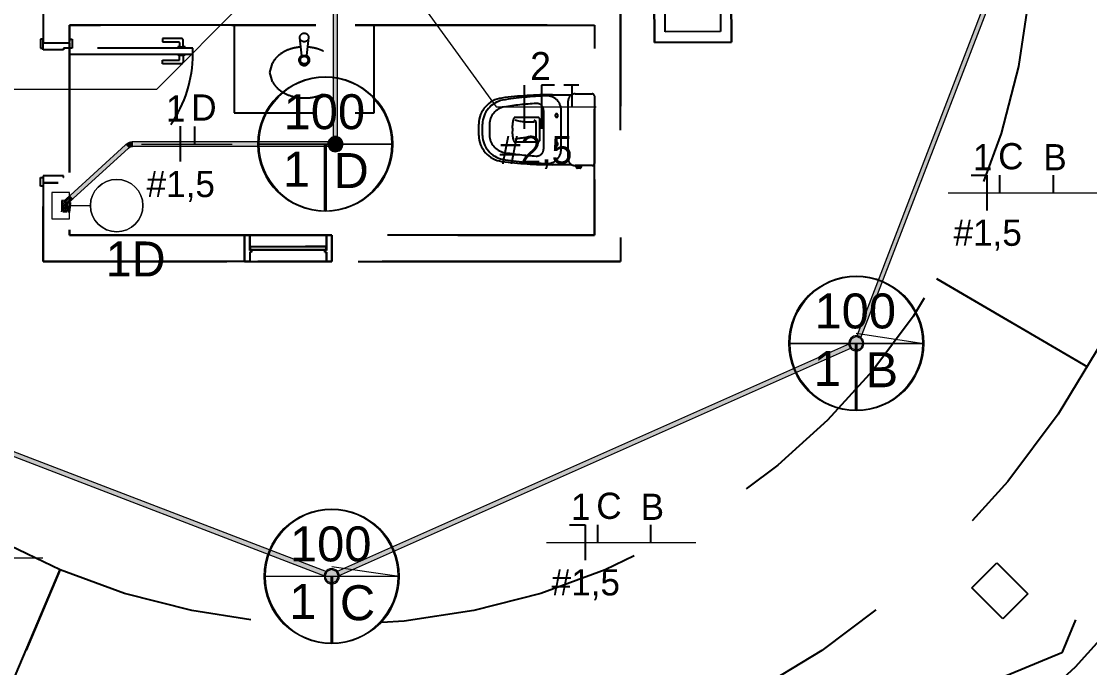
# Model space of a CAD drawing. Header units: metres. Extents: x 4 to 151, y -16 to 34.
# Drawn here: x 36.84 to 42.95, y 4.9 to 8.6 of the extents above; entities that cross this region are included whole.
import ezdxf

# ---------------------------------------------------------------- set-up
doc = ezdxf.new("R2010")
doc.units = ezdxf.units.M
for name, pattern in [('Hidden 1_5', [0.0022, 0.0015, -0.0007]), ('IMPORT-_Tracejado pequeno', [2.25, 1.5, -0.75]), ('IMPORT-DASHED2 _4_', [0.375, 0.25, -0.125])]:
    doc.linetypes.add(name, pattern=pattern)
for name, color, linetype, lineweight in [('001_Dark_1 10', 7, 'Continuous', 9), ('A-ANNO-NOTE', 7, 'Continuous', 9), ('A-DETL', 7, 'Continuous', 9), ('Dispositivos elétricos', 7, 'Continuous', 50), ('E-LITE', 7, 'Continuous', 35), ('E-LITE-EQPM-IDEN', 7, 'Continuous', 9), ('E-LITE-IDEN', 7, 'Continuous', 9), ('E-POWR-CNDT', 7, 'Continuous', 25), ('Identificadores de dispositivos elétricos', 7, 'Continuous', 9), ('KIRYA - PAREDE', 7, 'Continuous', 35), ('KIRYA - PAREDE VISTA', 7, 'Continuous', 18), ('KIRYA - PISO', 7, 'Continuous', 9), ('KIRYA - PROJEÇÃO', 7, 'IMPORT-DASHED2 _4_', 9), ('KIRYA - SQUADRIA', 7, 'Continuous', 9), ('LAYOUT-WC_COZINHA', 7, 'Continuous', 9)]:
    doc.layers.add(name, color=color, linetype=linetype, lineweight=lineweight)
for name, color, linetype, lineweight, true_color in [('Base Revit Coremas_dwg', 7, 'Continuous', 9, 0x767676), ('Fase', 1, 'Continuous', 25, 0xff0000), ('Neutro', 5, 'Continuous', 25, 0x0000ff), ('Terra', 3, 'Continuous', 25, 0x00ff00)]:
    doc.layers.add(name, color=color, linetype=linetype, lineweight=lineweight, true_color=true_color)
doc.styles.add('Arial_1', font='arial.ttf', dxfattribs={"height": 0.2})
doc.styles.add('Century Gothic_3', font='GOTHIC.TTF', dxfattribs={"height": 0.2})
doc.styles.add('Century Gothic_4', font='GOTHIC.TTF', dxfattribs={"height": 0.16})
doc.styles.add('Century Gothic_5', font='GOTHIC.TTF', dxfattribs={"height": 0.15})

# ---------------------------------------------------------------- blocks, each defined once
blk = doc.blocks.new('Base Revit Coremas_dwg__U14-8225584-PLANTA BAIXA - TÉRREO')
at = {"layer": 'KIRYA - SQUADRIA', "color": 254, "linetype": 'IMPORT-_Tracejado pequeno', "lineweight": 25, "true_color": 0xe3e3e3}
for p, q in [((0.0237, 0.6295), (0.0237, 0.6495)), ((0.0713, 0.6295), (0.0713, 0.6495)), ((0.8, -0.15), (0.8, -0.0641))]:
    blk.add_line(p, q, dxfattribs=at)
at = {"layer": 'KIRYA - SQUADRIA', "color": 254, "linetype": 'IMPORT-_Tracejado pequeno', "lineweight": 25, "true_color": 0xe3e3e3, "flags": 128}
for points in [[(0, -0.15), (0, 0), (0.065, 0), (0.065, 0.705), (0.03, 0.705), (0.03, 0.015)], [(-0.025, 0.6395), (-0.025, 0.5325), (-0.005, 0.5325), (-0.005, 0.6245)], [(0.03, 0.6621), (0.0237, 0.6621), (0.0237, 0.6495), (-0.015, 0.6495)], [(0, 0.6295), (0.0237, 0.6295), (0.0237, 0.6195), (0.03, 0.6195)], [(0.065, 0.6621), (0.0713, 0.6621), (0.0713, 0.6495), (0.11, 0.6495)], [(0.095, 0.6295), (0.0713, 0.6295), (0.0713, 0.6195), (0.065, 0.6195)], [(0.12, 0.6395), (0.12, 0.5325), (0.1, 0.5325), (0.1, 0.6245)], [(0.03, 0), (-0.02, 0), (-0.02, 0.015), (0.03, 0.015), (0.03, -0.035), (0.04, -0.035), (0.04, -0.15), (-0.02, -0.15), (-0.02, -0.165), (0.03, -0.165), (0.03, -0.15)], [(0.77, -0.0317), (0.77, -0.035), (0.76, -0.035), (0.76, -0.15), (0.82, -0.15), (0.82, -0.165), (0.77, -0.165), (0.77, -0.15)]]:
    blk.add_lwpolyline(points, dxfattribs=at)
at = {"layer": 'KIRYA - SQUADRIA', "color": 254, "linetype": 'IMPORT-_Tracejado pequeno', "lineweight": 25, "true_color": 0xe3e3e3}
for centre, radius, start, end in [((0.065, 0), 0.705, 55.18107, 90), ((-0.015, 0.6395), 0.01, 90, 180), ((0, 0.6245), 0.005, 90, 180), ((0.095, 0.6245), 0.005, 0, 90), ((0.11, 0.6395), 0.01, 0, 90)]:
    blk.add_arc(centre, radius, start, end, dxfattribs=at)
blk = doc.blocks.new('Base Revit Coremas_dwg_A$C0A671FCF-8225575-PLANTA BAIXA - TÉRREO')
at = {"layer": 'LAYOUT-WC_COZINHA', "color": 254, "linetype": 'IMPORT-_Tracejado pequeno', "lineweight": 25, "true_color": 0xe3e3e3}
for p, q in [((0, 0.012), (0, 0.398)), ((0.0754, 0.41), (0.1037, 0.41)), ((0.0804, 0.4244), (0.0987, 0.4244)), ((0.1294, 0.405), (0.2392, 0.405)), ((0.15, 0.37), (0.15, 0.04)), ((0.3132, 0.1415), (0.3132, 0.2685)), ((0.3228, 0.2758), (0.4517, 0.2758)), ((0.4687, 0.1975), (0.4687, 0.2125)), ((0.3228, 0.1342), (0.4517, 0.1342)), ((0.11, 0), (0.012, 0)), ((0.2392, 0.005), (0.1294, 0.005))]:
    blk.add_line(p, q, dxfattribs=at)
at = {"layer": 'LAYOUT-WC_COZINHA', "color": 254, "linetype": 'IMPORT-_Tracejado pequeno', "lineweight": 25, "true_color": 0xe3e3e3, "flags": 128}
for points in [[(0.012, 0.41), (0.0754, 0.41), (0.0754, 0.4194), (0.1037, 0.4194), (0.1037, 0.41), (0.11, 0.41)], [(0.19, 0.3185), (0.19, 0.2125), (0.19, 0.1975), (0.19, 0.0915)], [(0.29, 0.0943), (0.29, 0.1975), (0.29, 0.2125), (0.29, 0.3157)], [(0.3451, 0.1489), (0.3348, 0.1577), (0.3348, 0.1975), (0.3348, 0.2125), (0.3348, 0.2523), (0.3451, 0.2611)], [(0.6, 0.1724), (0.6, 0.1975), (0.6, 0.2125), (0.6, 0.2376)], [(0.64, 0.2376), (0.64, 0.2125), (0.64, 0.1975), (0.64, 0.1724)], [(0.66, 0.2376), (0.66, 0.2125), (0.66, 0.1975), (0.66, 0.1724)]]:
    blk.add_lwpolyline(points, dxfattribs=at)
at = {"layer": 'LAYOUT-WC_COZINHA', "color": 254, "linetype": 'IMPORT-_Tracejado pequeno', "lineweight": 25, "true_color": 0xe3e3e3}
for centre, radius, start, end in [((0.012, 0.398), 0.012, 90, 180), ((0.0804, 0.4194), 0.005, 90, 180), ((0.0987, 0.4194), 0.005, 360, 90), ((0.11, 0.37), 0.04, 61.04498, 90), ((0.11, 0.37), 0.04, 360, 61.04498), ((0.27, 0.3185), 0.08, 88.14425, 180), ((0.2392, -1.8637), 2.2687, 82.65629, 90), ((0.2073, -1.6167), 2.0162, 80.95019, 88.14425), ((0.4941, 0.2316), 0.146, 2.34978, 78.01274), ((0.51, 0.2376), 0.15, 0, 82.65629), ((0.33, 0.3157), 0.04, 86.36665, 180), ((0.2073, -1.6167), 1.9762, 80.95019, 86.36665), ((0.4941, 0.2316), 0.106, 2.34978, 78.01274), ((0.2212, 0.2861), 0.0134, 162.44815, 180), ((0.2212, 0.2861), 0.0134, 180, 197.55185), ((0.2185, 0.287), 0.0106, 142.63461, 162.44815), ((0.2185, 0.2852), 0.0106, 197.55185, 217.36539), ((0.2168, 0.2883), 0.00838, 118.47751, 142.63461), ((0.2168, 0.2839), 0.00838, 217.36539, 241.52249), ((0.2156, 0.2903), 0.00607, 90, 118.47751), ((0.2156, 0.2819), 0.00607, 241.52249, 270), ((0.2156, 0.2903), 0.00607, 61.52249, 90), ((0.2156, 0.2819), 0.00607, 270, 298.47751), ((0.2145, 0.2883), 0.00838, 37.36539, 61.52249), ((0.2145, 0.2839), 0.00838, 298.47751, 322.63461), ((0.2128, 0.287), 0.0106, 17.55185, 37.36539), ((0.2128, 0.2852), 0.0106, 322.63461, 342.44815), ((0.2101, 0.2861), 0.0134, 0, 17.55185), ((0.2101, 0.2861), 0.0134, 342.44815, 0), ((0.3228, 0.2658), 0.01, 90, 164.16879), ((0.3699, 0.5616), 0.3121, 264.89478, 285.62296), ((0.4517, 0.2658), 0.01, 18.52205, 90), ((0.3187, 0.2213), 0.1503, 356.66193, 18.52205), ((0.3187, 0.1887), 0.1503, 341.47795, 3.33807), ((0.2212, 0.1239), 0.0134, 162.44815, 180), ((0.2212, 0.1239), 0.0134, 180, 197.55185), ((0.2185, 0.1248), 0.0106, 142.63461, 162.44815), ((0.2168, 0.1261), 0.00838, 118.47751, 142.63461), ((0.2156, 0.1281), 0.00607, 90, 118.47751), ((0.2156, 0.1281), 0.00607, 61.52249, 90), ((0.2145, 0.1261), 0.00838, 37.36539, 61.52249), ((0.2128, 0.1248), 0.0106, 17.55185, 37.36539), ((0.2101, 0.1239), 0.0134, 360, 17.55185), ((0.2101, 0.1239), 0.0134, 342.44815, 360), ((0.3228, 0.1442), 0.01, 195.83121, 270), ((0.3699, -0.1516), 0.3121, 74.37704, 95.10522), ((0.4517, 0.1442), 0.01, 270, 341.47795), ((0.4941, 0.1784), 0.106, 281.98726, 357.65022), ((0.4941, 0.1784), 0.146, 281.98726, 357.65022), ((0.51, 0.1724), 0.15, 277.34371, 360), ((0.27, 0.0915), 0.08, 180, 271.85575), ((0.2185, 0.123), 0.0106, 197.55185, 217.36539), ((0.2168, 0.1217), 0.00838, 217.36539, 241.52249), ((0.2156, 0.1197), 0.00607, 241.52249, 270), ((0.2156, 0.1197), 0.00607, 270, 298.47751), ((0.2145, 0.1217), 0.00838, 298.47751, 322.63461), ((0.2128, 0.123), 0.0106, 322.63461, 342.44815), ((0.33, 0.0943), 0.04, 180, 273.63335), ((0.2073, 2.0267), 1.9762, 273.63335, 279.04981), ((0.012, 0.012), 0.012, 180, 270), ((0.11, 0.04), 0.04, 270, 298.95502), ((0.11, 0.04), 0.04, 298.95502, 0), ((0.2392, 2.2737), 2.2687, 270, 277.34371), ((0.2073, 2.0267), 2.0162, 271.85575, 279.04981)]:
    blk.add_arc(centre, radius, start, end, dxfattribs=at)
blk = doc.blocks.new('Base Revit Coremas_dwg_A$C331B23C5-V19-PLANTA BAIXA - TÉRREO')
at = {"layer": 'LAYOUT-WC_COZINHA', "color": 254, "linetype": 'IMPORT-_Tracejado pequeno', "lineweight": 25, "true_color": 0xe3e3e3}
blk.add_line((0, 0.8), (0, 0.6908), dxfattribs=at)
at = {"layer": 'LAYOUT-WC_COZINHA', "color": 254, "linetype": 'IMPORT-_Tracejado pequeno', "lineweight": 25, "true_color": 0xe3e3e3, "flags": 128}
for points in [[(0.5, 0.6908), (0.5, 0.8), (0, 0.8)], [(0, 0.4658), (0, 0), (0.5, 0), (0.5, 0.4658)], [(0.0687, 0.4236), (0.1726, 0.4126), (0.1737, 0.3868), (0.0723, 0.3752)], [(0.3224, 0.2181), (0.2692, 0.2042), (0.2159, 0.2181)]]:
    blk.add_lwpolyline(points, dxfattribs=at)
at = {"layer": 'LAYOUT-WC_COZINHA', "color": 254, "linetype": 'IMPORT-_Tracejado pequeno', "lineweight": 25, "true_color": 0xe3e3e3}
for centre, radius in [((0.0694, 0.4), 0.025), ((0.1989, 0.4), 0.0217)]:
    blk.add_circle(centre, radius, dxfattribs=at)
for centre, radius, start, end in [((0.3288, 0.4177), 0.2025, 153.14095, 162.8939), ((0.1926, 0.4052), 0.2235, 17.1061, 26.85905), ((0.3863, 0.4), 0.2627, 162.8939, 176.12745), ((0.1989, 0.4), 0.0307, 206.00804, 155.28758), ((0.2162, 0.4124), 0.1988, 356.41257, 17.1061), ((0.3863, 0.4), 0.2627, 184.10958, 197.1061), ((0.152, 0.4), 0.2627, 342.8939, 360), ((0.3288, 0.3823), 0.2025, 197.1061, 216.612), ((0.2095, 0.3823), 0.2025, 323.388, 342.8939), ((0.2923, 0.3552), 0.157, 216.612, 240.86055), ((0.246, 0.3552), 0.157, 299.13945, 323.388)]:
    blk.add_arc(centre, radius, start, end, dxfattribs=at)
blk = doc.blocks.new('Base Revit Coremas_dwg-8208185-PLANTA BAIXA - TÉRREO')
at = {"layer": '001_Dark_1 10', "color": 254, "linetype": 'IMPORT-_Tracejado pequeno', "lineweight": 25, "true_color": 0xe3e3e3, "flags": 128}
for points in [[(17.0263, 8.9186), (17.0278, 8.4787), (17.4677, 8.4802), (17.4662, 8.9201), (17.0263, 8.9186), (17.4662, 8.9201), (17.4677, 8.4802), (17.0278, 8.4787)], [(17.0877, 8.8576), (17.4052, 8.8587), (17.4063, 8.5412), (17.0888, 8.5401), (17.0877, 8.8576), (17.4052, 8.8587), (17.4063, 8.5412), (17.0888, 8.5401)]]:
    blk.add_lwpolyline(points, close=True, dxfattribs=at)
at = {"layer": 'KIRYA - PAREDE', "color": 254, "linetype": 'IMPORT-_Tracejado pequeno', "lineweight": 25, "true_color": 0xe3e3e3}
blk.add_line((13.6203, 7.6764), (13.5344, 7.6764), dxfattribs=at)
at = {"layer": 'KIRYA - PAREDE', "color": 254, "linetype": 'IMPORT-_Tracejado pequeno', "lineweight": 25, "true_color": 0xe3e3e3, "flags": 128}
for points in [[(13.5344, 7.6764), (13.5344, 7.2264), (16.8344, 7.2264), (16.8344, 8.5764), (16.8344, 9.6133), (16.6844, 9.6133), (16.6844, 8.9139)], [(16.8344, 9.6133), (16.8344, 8.5764), (16.8344, 7.2264), (13.5344, 7.2264), (13.5344, 7.6764), (13.6203, 7.6764)], [(15.0921, 8.5764), (13.6844, 8.5764), (13.6844, 8.4764), (13.5344, 8.4764), (13.5344, 8.5764), (13.5344, 9.5486)], [(13.5344, 9.5486), (13.5344, 8.5764), (13.5344, 8.4764), (13.6844, 8.4764), (13.6844, 8.5764), (15.0921, 8.5764)], [(13.6844, 7.4058), (13.6844, 7.3764), (16.6844, 7.3764), (16.6844, 8.5764), (15.3171, 8.5764)], [(15.3171, 8.5764), (16.6844, 8.5764), (16.6844, 7.3764), (13.6844, 7.3764), (13.6844, 7.4058)]]:
    blk.add_lwpolyline(points, dxfattribs=at)
blk.add_lwpolyline([(19.1621, 5.3248), (19.0192, 5.1819), (18.8428, 5.3584), (18.9856, 5.5012), (19.1621, 5.3248), (19.0192, 5.1819), (18.8428, 5.3584), (18.9856, 5.5012)], close=True, dxfattribs=at)
at = {"layer": 'KIRYA - PAREDE VISTA', "color": 254, "linetype": 'IMPORT-_Tracejado pequeno', "lineweight": 25, "true_color": 0xe3e3e3}
for p, q in [((13.6844, 8.4764), (13.6844, 7.7353)), ((13.6844, 7.7353), (13.6844, 8.4764))]:
    blk.add_line(p, q, dxfattribs=at)
at = {"layer": 'KIRYA - PISO', "color": 254, "linetype": 'IMPORT-_Tracejado pequeno', "lineweight": 25, "true_color": 0xe3e3e3, "flags": 128}
for points in [[(19.5045, 6.6218), (18.6414, 7.1268)], [(13.2417, 4.542), (13.6312, 5.463)]]:
    blk.add_lwpolyline(points, close=True, dxfattribs=at)
at = {"layer": 'KIRYA - PISO', "color": 254, "linetype": 'IMPORT-_Tracejado pequeno', "lineweight": 25, "true_color": 0xe3e3e3}
for radius in [6, 6, 5, 5, 4, 4]:
    blk.add_circle((15.1891, 9.1472), radius, dxfattribs=at)
at = {"layer": 'KIRYA - PROJEÇÃO', "color": 254, "linetype": 'IMPORT-_Tracejado pequeno', "lineweight": 25, "true_color": 0xe3e3e3, "flags": 128}
blk.add_lwpolyline([(9.2844, 9.1596), (11.0125, 13.3315), (15.1844, 15.0596), (19.3564, 13.3315), (21.0844, 9.1596), (19.3564, 4.9877), (15.1844, 3.2596), (11.0125, 4.9877), (9.2844, 9.1596), (11.0125, 13.3315), (15.1844, 15.0596), (19.3564, 13.3315), (21.0844, 9.1596), (19.3564, 4.9877), (15.1844, 3.2596), (11.0125, 4.9877)], close=True, dxfattribs=at)
at = {"layer": 'KIRYA - SQUADRIA', "color": 254, "linetype": 'IMPORT-_Tracejado pequeno', "lineweight": 25, "true_color": 0xe3e3e3, "flags": 128}
for points in [[(14.6844, 7.2264), (14.6844, 7.3764), (14.7144, 7.3764), (14.7144, 7.2888), (14.7144, 7.3764), (14.6844, 7.3764)], [(14.7144, 7.2888), (14.7244, 7.2888), (14.7244, 7.2788), (14.7144, 7.2788), (14.7144, 7.2264), (14.6844, 7.2264), (14.7144, 7.2264), (15.1544, 7.2264), (15.1844, 7.2264), (15.1844, 7.3764), (15.1844, 7.2264), (15.1544, 7.2264), (15.1544, 7.2788), (15.1444, 7.2788), (15.1444, 7.2888), (15.1544, 7.2888), (15.1444, 7.2888), (15.1444, 7.2788), (15.1544, 7.2788), (15.1544, 7.2264), (14.7144, 7.2264), (14.7144, 7.2788), (14.7244, 7.2788), (14.7244, 7.2888)], [(15.1544, 7.3764), (14.7144, 7.3764), (15.1544, 7.3764), (15.1544, 7.2888), (15.1544, 7.3764), (15.1844, 7.3764)], [(14.7172, 7.3114), (14.7172, 7.2914), (15.1513, 7.2914), (14.7172, 7.2914), (14.7172, 7.3114), (15.1513, 7.3114), (15.1513, 7.2914), (15.1513, 7.3114)]]:
    blk.add_lwpolyline(points, close=True, dxfattribs=at)
for name, p, rotation in [('Base Revit Coremas_dwg_A$C331B23C5-V19-PLANTA BAIXA - TÉRREO', (14.6263, 8.5764), 270), ('Base Revit Coremas_dwg_A$C331B23C5-V19-PLANTA BAIXA - TÉRREO', (14.6263, 8.5764), 270), ('Base Revit Coremas_dwg__U14-8225584-PLANTA BAIXA - TÉRREO', (13.6844, 8.4764), 270), ('Base Revit Coremas_dwg__U14-8225584-PLANTA BAIXA - TÉRREO', (13.6844, 8.4764), 270), ('Base Revit Coremas_dwg_A$C0A671FCF-8225575-PLANTA BAIXA - TÉRREO', (16.6844, 8.1843), 180), ('Base Revit Coremas_dwg_A$C0A671FCF-8225575-PLANTA BAIXA - TÉRREO', (16.6844, 8.1843), 180)]:
    blk.add_blockref(name, p, dxfattribs=dict(rotation=rotation))
blk = doc.blocks.new('PVC Corrugado Amarelo_Caixa de Octogonal 4x4 - PVC Corrugado Amarelo_Caixa de Octogonal 4x4-V24-PLANTA BAIXA - TÉRREO')
at = {"layer": 'Dispositivos elétricos', "linetype": 'Hidden 1_5', "lineweight": 9, "true_color": 0xffff00}
h = blk.add_hatch(color=2, dxfattribs=at)
h.paths.add_polyline_path([(0, -0.0435), (0.0148, -0.0405), (0.0253, -0.0349), (0.0333, -0.0274), (0.0377, -0.0217), (0.0423, -0.0093), (0.0435, 0), (0.0405, 0.0148), (0.0358, 0.0242), (0.0308, 0.0308), (0.0218, 0.0377), (0.0125, 0.0415), (0.0125, 0.0358), (0.0148, 0.0358), (0.0358, 0.0148), (0.0358, -0.0148), (0.0142, -0.0358), (-0.0153, -0.0353), (-0.0358, -0.0142), (-0.0358, -0.0125), (-0.0415, -0.0125), (-0.0358, -0.0242), (-0.0308, -0.0308), (-0.0217, -0.0377), (-0.0082, -0.0424), (-0.0032, -0.0431)])
h.paths.add_polyline_path([(-0.0414, 0.0125), (-0.0358, 0.0125), (-0.0353, 0.0153), (-0.0148, 0.0358), (-0.0125, 0.0358), (-0.0125, 0.0415), (-0.0253, 0.0349), (-0.031, 0.0304), (-0.0377, 0.0218), (-0.0415, 0.0125)])
blk.add_hatch(color=2, dxfattribs=at).paths.add_polyline_path([(0.0148, -0.0358), (0.0358, -0.0148), (0.0358, 0.0148), (0.0148, 0.0358), (-0.0148, 0.0358), (-0.0358, 0.0148), (-0.0358, -0.0148), (-0.0148, -0.0358)])
at = {"layer": 'A-DETL', "linetype": 'Hidden 1_5'}
for start, end in [(163.29379, 180), (180, 196.70621), (73.29068, 106.70932)]:
    blk.add_arc((0, 0), 0.0435, start, end, dxfattribs=at)
at = {"layer": 'Dispositivos elétricos', "lineweight": 9}
for p, q in [((-0.0148, 0.0358), (-0.0358, 0.0148)), ((-0.0358, 0.0148), (-0.0358, -0.0148)), ((0.0148, 0.0358), (-0.0148, 0.0358)), ((0.0358, 0.0148), (0.0148, 0.0358)), ((0.0358, -0.0148), (0.0358, 0.0148)), ((-0.0358, -0.0148), (-0.0148, -0.0358)), ((-0.0148, -0.0358), (0.0148, -0.0358)), ((0.0148, -0.0358), (0.0358, -0.0148))]:
    blk.add_line(p, q, dxfattribs=at)
for start, end in [(106.77485, 163.22826), (196.77174, 360), (360, 73.22515)]:
    blk.add_arc((0, 0), 0.0435, start, end, dxfattribs=at)
blk = doc.blocks.new('1_a_1 Interruptor_Conjunto 4x2 - a_Simples-8236535-PLANTA BAIXA - TÉRREO')
at = {"layer": 'E-LITE', "lineweight": 9, "true_color": 0xfbfbfb}
for points in [[(0.0395, 0.002), (0, 0.0051), (-0.0235, 0.0026), (-0.02, 0), (0.0395, 0)], [(0.0182, 0.0037), (0.0169, 0.0062), (-0.0162, 0.0114), (-0.0185, 0.0094), (-0.0184, 0.0037), (0.0025, 0.0049), (0.0169, 0.0038)]]:
    blk.add_hatch(color=7, dxfattribs=at).paths.add_polyline_path(points)
at = {"layer": 'A-DETL', "linetype": 'Hidden 1_5'}
blk.add_line((-0.0395, 0), (-0.0205, 0), dxfattribs=at)
blk.add_arc((0, -0.2479), 0.253, 95.47595, 98.96982, dxfattribs=at)
at = {"layer": 'E-LITE', "lineweight": 9}
for p, q in [((-0.0205, 0), (0, 0)), ((0, 0), (0.0395, 0)), ((0.0395, 0), (0.0395, 0.002))]:
    blk.add_line(p, q, dxfattribs=at)
blk.add_arc((0, -0.2479), 0.253, 81.03018, 95.46471, dxfattribs=at)
blk = doc.blocks.new('PVC Corrugado Amarelo_Caixa de Luz 4x2 - PVC Corrugado Amarelo_Caixa de Luz 4x2-V30-PLANTA BAIXA - TÉRREO')
at = {"layer": 'E-POWR-CNDT', "linetype": 'Hidden 1_5', "lineweight": 9, "true_color": 0xffff00}
for points in [[(-0.035, 0.0445), (-0.0338, 0.0058), (-0.031, 0.0058), (-0.032, 0.0461), (-0.0344, 0.0475), (-0.0346, 0.0466), (-0.0347, 0.0459)], [(-0.031, 0.0028), (0, 0.0029), (0, 0.0058), (-0.031, 0.0058)], [(0, 0.0029), (0, 0.0028), (0.0175, 0.0039), (0.0149, 0.0058), (0, 0.0049)], [(0.0157, 0.0374), (0.0205, 0.036), (0.0172, 0.0372)], [(0.031, 0.0338), (0.0321, 0.024), (0.0349, 0.0219), (0.034, 0.0475), (0.033, 0.0475), (0.031, 0.0445), (0.031, 0.0347)]]:
    blk.add_hatch(color=2, dxfattribs=at).paths.add_polyline_path(points)
h = blk.add_hatch(color=2, dxfattribs=at)
h.paths.add_polyline_path([(-0.031, 0.0058), (0.0156, 0.006), (0.0039, 0.0194), (0.0025, 0.0256), (0.0048, 0.0321), (0.0098, 0.0363), (0.0157, 0.0374), (0.0218, 0.0355), (0.0266, 0.0303), (0.0295, 0.0267), (0.031, 0.0251), (0.031, 0.0475), (-0.031, 0.0475), (-0.031, 0.0129)])
h.paths.add_polyline_path([(-0.031, 0.0028), (-0.031, 0), (0.0205, 0.0006), (0.0177, 0.0028), (-0.0283, 0.0028)])
h.paths.add_polyline_path([(-0.025, 0.025), (-0.0237, 0.03), (-0.02, 0.0337), (-0.015, 0.035), (-0.01, 0.0337), (-0.0063, 0.03), (-0.005, 0.0247), (-0.0063, 0.02), (-0.0104, 0.0162), (-0.015, 0.015), (-0.02, 0.0163), (-0.0237, 0.02), (-0.0248, 0.0235)])
h = blk.add_hatch(color=2, dxfattribs=at)
h.paths.add_polyline_path([(-0.025, 0.025), (-0.0243, 0.025), (-0.0248, 0.0266)])
h.paths.add_polyline_path([(-0.0124, 0.0153), (-0.0079, 0.0179), (-0.009, 0.0179), (-0.0113, 0.0162)])
h = blk.add_hatch(color=2, dxfattribs=at)
h.paths.add_polyline_path([(-0.0247, 0.0224), (-0.0221, 0.0179), (-0.015, 0.015), (-0.0113, 0.0162), (-0.0056, 0.0218), (-0.005, 0.025), (-0.009, 0.0329), (-0.0124, 0.0343), (-0.0158, 0.0347), (-0.0221, 0.0321), (-0.0237, 0.03), (-0.0245, 0.0238)])
h.paths.add_polyline_path([(0.0029, 0.0218), (0.004, 0.0218), (0.0032, 0.0243), (0.0029, 0.0228)])
h.paths.add_polyline_path([(0.0161, 0.0372), (0.0213, 0.0356), (0.0204, 0.036), (0.0166, 0.0371)])
at = {"layer": 'A-DETL', "linetype": 'Hidden 1_5'}
for p, q in [((-0.037, 0.0058), (-0.0371, 0.0058)), ((-0.037, 0.0058), (-0.0371, 0.0058)), ((-0.0371, 0.0028), (-0.037, 0.0028)), ((-0.0371, 0.0028), (-0.037, 0.0028)), ((-0.0349, 0.0475), (-0.035, 0.0475)), ((-0.0349, 0.0475), (-0.035, 0.0475)), ((0.0389, 0.0028), (0.0395, 0.0028))]:
    blk.add_line(p, q, dxfattribs=at)
at = {"layer": 'E-POWR-CNDT', "lineweight": 9}
for p, q in [((-0.0371, 0.0058), (-0.0395, 0.0058)), ((-0.0371, 0.0058), (-0.0395, 0.0058)), ((-0.0395, 0.0028), (-0.0371, 0.0028)), ((-0.0395, 0.0028), (-0.0371, 0.0028)), ((-0.031, 0.0058), (-0.0371, 0.0058)), ((-0.0355, 0.0058), (-0.0371, 0.0058)), ((-0.0371, 0.0028), (-0.0355, 0.0028)), ((-0.0371, 0.0028), (-0.031, 0.0028)), ((-0.0355, 0.0375), (-0.0355, 0.025)), ((-0.0355, 0.0375), (-0.0355, 0.0312)), ((-0.0355, 0.035), (-0.0355, 0.0276)), ((-0.0355, 0.0218), (-0.0355, 0.0125)), ((-0.0355, 0.02), (-0.0355, 0.015)), ((-0.0355, 0.0162), (-0.0355, 0.0125)), ((-0.0349, 0.0475), (-0.035, 0.0475)), ((-0.031, 0.0475), (-0.035, 0.0475)), ((-0.035, 0.0312), (-0.035, 0.0371)), ((-0.035, 0.025), (-0.035, 0.0371)), ((-0.035, 0.0358), (-0.035, 0.0371)), ((-0.035, 0.0312), (-0.035, 0.0371)), ((-0.035, 0.0321), (-0.035, 0.0347)), ((-0.035, 0.0276), (-0.035, 0.0347)), ((-0.035, 0.0125), (-0.035, 0.0218)), ((-0.035, 0.015), (-0.035, 0.02)), ((-0.035, 0.0125), (-0.035, 0.0162)), ((-0.031, 0.0058), (-0.035, 0.0058)), ((-0.0349, 0.0058), (-0.035, 0.0058)), ((-0.035, 0.0028), (-0.031, 0.0028)), ((-0.035, 0.0028), (-0.0338, 0.0028))]:
    blk.add_line(p, q, dxfattribs=at)
blk = doc.blocks.new('PVC Corrugado Amarelo_Caixa de Octogonal 4x4 - PVC Corrugado Amarelo_Caixa de Octogonal 4x4-V34-PLANTA BAIXA - TÉRREO')
at = {"layer": 'Dispositivos elétricos', "linetype": 'Hidden 1_5', "lineweight": 9, "true_color": 0xffff00}
h = blk.add_hatch(color=2, dxfattribs=at)
h.paths.add_polyline_path([(0.0113, -0.042), (0.0242, -0.0358), (0.0319, -0.0292), (0.0377, -0.0218), (0.0426, -0.0069), (0.0435, 0), (0.0417, 0.012), (0.0383, 0.02), (0.0345, 0.0162), (0.0358, 0.0148), (0.0352, -0.0154), (0.0142, -0.0358), (-0.0153, -0.0353), (-0.0358, -0.0142), (-0.0369, -0.013), (-0.0412, -0.0133), (-0.0377, -0.0218), (-0.0272, -0.0335), (-0.0197, -0.0385), (-0.0082, -0.0424), (0, -0.0435)])
h.paths.add_polyline_path([(-0.0358, 0.0129), (-0.0352, 0.0154), (-0.0148, 0.0358), (0.0159, 0.0347), (0.0167, 0.035), (0.0201, 0.0384), (0.0113, 0.042), (-0.0028, 0.0431), (-0.0146, 0.0406), (-0.0218, 0.0377), (-0.0326, 0.0284), (-0.0392, 0.018), (-0.0407, 0.0129), (-0.036, 0.0129)])
blk.add_hatch(color=2, dxfattribs=at).paths.add_polyline_path([(0.0148, -0.0358), (0.0358, -0.0148), (0.0358, 0.0148), (0.0148, 0.0358), (-0.0148, 0.0358), (-0.0358, 0.0141), (-0.0358, -0.0148), (-0.0148, -0.0358)])
at = {"layer": 'A-DETL', "linetype": 'Hidden 1_5'}
for start, end in [(162.64855, 180), (180, 197.35145), (27.64838, 62.35162)]:
    blk.add_arc((0, 0), 0.0435, start, end, dxfattribs=at)
at = {"layer": 'Dispositivos elétricos', "lineweight": 9}
for p, q in [((-0.0148, 0.0358), (-0.0358, 0.0148)), ((-0.0358, 0.0148), (-0.0358, -0.0148)), ((0.0148, 0.0358), (-0.0148, 0.0358)), ((0.0358, 0.0148), (0.0148, 0.0358)), ((0.0358, -0.0148), (0.0358, 0.0148)), ((-0.0358, -0.0148), (-0.0148, -0.0358)), ((-0.0148, -0.0358), (0.0148, -0.0358)), ((0.0148, -0.0358), (0.0358, -0.0148))]:
    blk.add_line(p, q, dxfattribs=at)
for start, end in [(62.41715, 162.58302), (197.41698, 360), (360, 27.58285)]:
    blk.add_arc((0, 0), 0.0435, start, end, dxfattribs=at)
blk = doc.blocks.new('PVC Corrugado Amarelo_Caixa de Octogonal 4x4 - PVC Corrugado Amarelo_Caixa de Octogonal 4x4-V37-PLANTA BAIXA - TÉRREO')
at = {"layer": 'Dispositivos elétricos', "linetype": 'Hidden 1_5', "lineweight": 9, "true_color": 0xffff00}
h = blk.add_hatch(color=2, dxfattribs=at)
h.paths.add_polyline_path([(-0.0217, -0.0377), (-0.0113, -0.042), (0.0019, -0.0432), (0.0122, -0.0416), (0.0225, -0.0371), (0.0314, -0.0299), (0.039, -0.0184), (0.042, -0.0113), (0.0432, 0.0021), (0.0405, 0.015), (0.0379, 0.0196), (0.0345, 0.0162), (0.0358, 0.014), (0.0358, -0.0148), (0.0133, -0.0358), (-0.0153, -0.0353), (-0.0358, -0.0133), (-0.0366, -0.0129), (-0.0413, -0.0129), (-0.0358, -0.0242), (-0.0308, -0.0308)])
h.paths.add_polyline_path([(-0.0413, 0.013), (-0.0358, 0.013), (-0.0353, 0.0153), (-0.014, 0.0358), (0.0148, 0.0358), (0.017, 0.0353), (0.0197, 0.0385), (0.0113, 0.042), (-0.0044, 0.0429), (-0.0118, 0.0418), (-0.0252, 0.035), (-0.0308, 0.0308), (-0.0392, 0.0182), (-0.0411, 0.0136)])
blk.add_hatch(color=2, dxfattribs=at).paths.add_polyline_path([(-0.0148, -0.0358), (0.0154, -0.0353), (0.0358, -0.0148), (0.0358, 0.0148), (0.0148, 0.0358), (-0.0148, 0.0358), (-0.0358, 0.0148), (-0.0358, -0.0148)])
at = {"layer": 'A-DETL', "linetype": 'Hidden 1_5'}
for start, end in [(162.6473, 180), (180, 197.3527), (27.64871, 62.35129)]:
    blk.add_arc((0, 0), 0.0435, start, end, dxfattribs=at)
at = {"layer": 'Dispositivos elétricos', "lineweight": 9}
for p, q in [((-0.0148, 0.0358), (-0.0358, 0.0148)), ((-0.0358, 0.0148), (-0.0358, -0.0148)), ((0.0148, 0.0358), (-0.0148, 0.0358)), ((0.0358, 0.0148), (0.0148, 0.0358)), ((0.0358, -0.0148), (0.0358, 0.0148)), ((-0.0358, -0.0148), (-0.0148, -0.0358)), ((-0.0148, -0.0358), (0.0148, -0.0358)), ((0.0148, -0.0358), (0.0358, -0.0148))]:
    blk.add_line(p, q, dxfattribs=at)
for start, end in [(62.41682, 162.58177), (197.41823, 360), (360, 27.58318)]:
    blk.add_arc((0, 0), 0.0435, start, end, dxfattribs=at)
blk = doc.blocks.new('Tag de Luminárias de Teto 2 - Tag de Luminárias de Teto 2-3493498-PLANTA BAIXA - TÉRREO')
at = {"layer": 'E-LITE-EQPM-IDEN'}
for p, q in [((-0.003861, 0), (0.003861, 0)), ((-0.0038, 0.00001), (0.0038, 0.00001)), ((0, 0), (0, -0.003861)), ((-0.000039, -0.00001), (-0.0038, -0.00001)), ((-0.000039, -0.00381), (-0.000039, -0.00001)), ((0.000039, -0.00001), (0.000039, -0.00381)), ((0.0038, -0.00001), (0.000039, -0.00001))]:
    blk.add_line(p, q, dxfattribs=at)
blk.add_circle((0, 0), 0.003861, dxfattribs=at)
for centre, start, end in [((0, 0.00001), 360, 180), ((0, -0.00001), 180, 269.41101), ((0, -0.00001), 270.58899, 360)]:
    blk.add_arc(centre, 0.0038, start, end, dxfattribs=at)
blk = doc.blocks.new('Fiação_Tags Lighting Fixture - 5_ NR-3746632-PLANTA BAIXA - TÉRREO')
at = {"layer": 'E-LITE-EQPM-IDEN', "color": 5, "lineweight": 25, "true_color": 0x0000ff}
for p, q in [((-0.001283, -0.001642), (-0.000384, -0.001642)), ((-0.000384, -0.001642), (-0.000384, -0.003664))]:
    blk.add_line(p, q, dxfattribs=at)
at = {"layer": 'E-LITE-EQPM-IDEN', "lineweight": 25}
blk.add_line((0.000325, -0.001642), (0.000325, -0.002653), dxfattribs=at)
at = {"layer": 'E-LITE-EQPM-IDEN'}
blk.add_line((-0.002595, -0.002653), (0.002595, -0.002653), dxfattribs=at)
blk = doc.blocks.new('Fiação_PEX_Tags Eletrical Fixtures - 2_ FNT-4480792-PLANTA BAIXA - TÉRREO')
at = {"layer": 'Fase'}
blk.add_line((-0.000983, 0.00125), (-0.000983, -0.00125), dxfattribs=at)
at = {"layer": 'Identificadores de dispositivos elétricos'}
blk.add_line((-0.002569, 0), (0.003149, 0), dxfattribs=at)
at = {"layer": 'Neutro'}
for p, q in [((0.000017, 0.00125), (0.000017, -0.00125)), ((0.000017, 0.00125), (0.000017, -0.000772)), ((0.000759, 0.00125), (0.000017, 0.00125))]:
    blk.add_line(p, q, dxfattribs=at)
at = {"layer": 'Terra'}
for p, q in [((0.002149, 0.00125), (0.00129, 0.00125)), ((0.001746, 0.00125), (0.001746, 0))]:
    blk.add_line(p, q, dxfattribs=at)
blk = doc.blocks.new('Fiação_Tags Lighting Fixture - 2_ FR-3746630-PLANTA BAIXA - TÉRREO')
at = {"layer": 'E-LITE-EQPM-IDEN', "color": 1, "lineweight": 25, "true_color": 0xff0000}
blk.add_line((-0.000387, -0.001636), (-0.000387, -0.003658), dxfattribs=at)
at = {"layer": 'E-LITE-EQPM-IDEN', "lineweight": 25}
blk.add_line((0.000442, -0.001642), (0.000442, -0.002653), dxfattribs=at)
at = {"layer": 'E-LITE-EQPM-IDEN'}
blk.add_line((-0.002595, -0.002653), (0.002595, -0.002653), dxfattribs=at)
blk = doc.blocks.new('Fiação_Tags Lighting Fixture - 9d_ R-3746644-PLANTA BAIXA - TÉRREO')
at = {"layer": 'E-LITE-EQPM-IDEN', "lineweight": 25}
blk.add_line((0, -0.001642), (0, -0.002653), dxfattribs=at)
at = {"layer": 'E-LITE-EQPM-IDEN'}
blk.add_line((-0.002595, -0.002653), (0.002595, -0.002653), dxfattribs=at)

msp = doc.modelspace()

# ---------------------------------------------------------------- hatches: boundary and pattern name
at = {"layer": 'E-POWR-CNDT', "lineweight": 5, "true_color": 0xffff00}
for points in [[(38.6326, 7.9327), (38.6389, 7.9327), (38.6389, 9.9152), (38.6264, 9.9152), (38.6268, 7.9327), (38.63, 7.9327)], [(38.6477, 7.9327), (38.6514, 7.9327), (38.6509, 9.9152), (38.6389, 9.9152), (38.6389, 7.9327), (38.6451, 7.9327)], [(37.1314, 7.5946), (37.448, 7.8832), (37.4392, 7.8921), (37.1233, 7.6036), (37.1292, 7.597)], [(37.1398, 7.5854), (37.456, 7.8744), (37.448, 7.8832), (37.1314, 7.5946), (37.1396, 7.5857)], [(37.4572, 7.8746), (37.4689, 7.8819), (37.4824, 7.8844), (37.4824, 7.8849), (37.4824, 7.909), (37.4598, 7.9052), (37.4407, 7.8927), (37.4572, 7.8752), (37.4575, 7.8749)], [(38.6031, 7.8969), (38.6031, 7.9094), (37.4834, 7.909), (37.4834, 7.8969), (38.5767, 7.8969)], [(37.4834, 7.8844), (38.6031, 7.8848), (38.6031, 7.8969), (37.4834, 7.8969), (37.4834, 7.8848)], [(37.0845, 7.5519), (37.1301, 7.5946), (37.1217, 7.6026), (37.0828, 7.5645), (37.0824, 7.5551), (37.0841, 7.5525)], [(37.0932, 7.5478), (37.097, 7.5493), (37.1008, 7.5501), (37.1062, 7.5552), (37.1187, 7.5663), (37.1387, 7.5851), (37.1307, 7.594), (37.0852, 7.5513), (37.0905, 7.5483), (37.0908, 7.5482)]]:
    msp.add_hatch(color=2, dxfattribs=at).paths.add_polyline_path(points)
at = {"layer": 'E-POWR-CNDT', "lineweight": 5, "true_color": 0x353535}
for points in [[(41.6284, 6.7907), (42.515, 9.0958), (42.5027, 9.0999), (41.6167, 6.7951), (41.6253, 6.7919)], [(41.6405, 6.786), (42.5267, 9.0913), (42.515, 9.0958), (41.6284, 6.7907), (41.6401, 6.7862)], [(38.6502, 5.4393), (41.5828, 6.7427), (41.5767, 6.7541), (38.6452, 5.4508), (38.6501, 5.4397)], [(38.6555, 5.4275), (41.5879, 6.7313), (41.5828, 6.7427), (38.6502, 5.4393), (38.6553, 5.4279)], [(38.5795, 5.4256), (38.5841, 5.4376), (35.9855, 6.4371), (35.9815, 6.4248), (38.5788, 5.4258)], [(38.5841, 5.4376), (38.5881, 5.45), (35.99, 6.4488), (35.9855, 6.4371), (38.5829, 5.4381)]]:
    msp.add_hatch(color=250, dxfattribs=at).paths.add_polyline_path(points)

# ---------------------------------------------------------------- linework, layer by layer
at = {"layer": 'A-ANNO-NOTE'}
for p, q in [((37.0187, 7.6203), (37.0187, 7.4703)), ((37.1187, 7.6203), (37.0187, 7.6203)), ((37.1187, 7.4703), (37.1187, 7.6203)), ((37.1187, 7.5453), (37.2387, 7.5453)), ((37.0187, 7.4703), (37.1187, 7.4703))]:
    msp.add_line(p, q, dxfattribs=at)
msp.add_circle((37.3887, 7.5453), 0.15, dxfattribs=at)
for start, end in [(90, 270), (270, 90)]:
    msp.add_arc((37.3887, 7.5453), 0.15, start, end, dxfattribs=at)
at = {"layer": 'A-DETL', "color": 57, "linetype": 'Hidden 1_5', "true_color": 0x808040, "flags": 128}
for points in [[(37.0856, 7.5698), (37.0855, 7.5697), (37.0854, 7.5696), (37.0853, 7.5695), (37.0853, 7.5695)], [(37.1022, 7.551), (37.1022, 7.5511), (37.1023, 7.5511), (37.1024, 7.5513), (37.1026, 7.5515)]]:
    msp.add_lwpolyline(points, dxfattribs=at)
at = {"layer": 'E-LITE-EQPM-IDEN'}
for p, q in [((38.5954, 7.8969), (38.9673, 7.8969)), ((41.6156, 6.8147), (42.0017, 6.7572)), ((38.6175, 5.481), (39.0037, 5.4248))]:
    msp.add_line(p, q, dxfattribs=at)
at = {"layer": 'E-POWR-CNDT', "color": 57, "lineweight": 9, "true_color": 0x808040}
for p, q in [((38.6264, 9.9152), (38.6264, 7.9327)), ((38.6514, 7.9327), (38.6514, 9.9152)), ((37.4396, 7.8924), (37.123, 7.6039)), ((37.4403, 7.8931), (37.4396, 7.8924)), ((37.4834, 7.9094), (37.4824, 7.9094)), ((37.4824, 7.8844), (37.4834, 7.8844)), ((38.6031, 7.9094), (37.4834, 7.9094)), ((37.4834, 7.8844), (38.6031, 7.8844)), ((37.1398, 7.5854), (37.4564, 7.8739)), ((37.4564, 7.8739), (37.4572, 7.8746)), ((37.123, 7.6039), (37.1223, 7.6032)), ((37.1391, 7.5847), (37.1398, 7.5854))]:
    msp.add_line(p, q, dxfattribs=at)
at = {"layer": 'E-POWR-CNDT', "lineweight": 9}
for p, q in [((42.5029, 9.1005), (41.6163, 6.7953)), ((41.6405, 6.786), (42.5271, 9.0912)), ((41.5776, 6.7545), (38.645, 5.4512)), ((38.6555, 5.4275), (41.5881, 6.7309)), ((35.9809, 6.425), (38.5795, 5.4256)), ((38.5888, 5.4497), (35.9902, 6.4492))]:
    msp.add_line(p, q, dxfattribs=at)
at = {"layer": 'E-POWR-CNDT', "color": 57, "lineweight": 9, "true_color": 0x808040, "flags": 128}
for points in [[(37.4824, 7.9094), (37.4799, 7.9094), (37.4774, 7.9092), (37.4749, 7.909), (37.4725, 7.9086), (37.47, 7.9082), (37.4676, 7.9076), (37.4652, 7.907), (37.4628, 7.9062), (37.4604, 7.9054), (37.4581, 7.9045), (37.4558, 7.9035), (37.4536, 7.9023), (37.4514, 7.9011), (37.4492, 7.8999), (37.4471, 7.8985), (37.4451, 7.897), (37.4431, 7.8955), (37.4412, 7.8939), (37.4403, 7.8931)], [(37.4572, 7.8746), (37.4583, 7.8756), (37.4595, 7.8766), (37.4607, 7.8774), (37.4619, 7.8783), (37.4632, 7.8791), (37.4645, 7.8798), (37.4658, 7.8805), (37.4672, 7.8812), (37.4685, 7.8817), (37.4699, 7.8823), (37.4714, 7.8827), (37.4728, 7.8832), (37.4743, 7.8835), (37.4757, 7.8838), (37.4772, 7.884), (37.4787, 7.8842), (37.4802, 7.8843), (37.4817, 7.8844), (37.4824, 7.8844)], [(37.1223, 7.6032), (37.1208, 7.6018), (37.1193, 7.6005), (37.1178, 7.5992), (37.1164, 7.5978), (37.1149, 7.5965), (37.1135, 7.5952), (37.1121, 7.5939), (37.1106, 7.5926), (37.1092, 7.5913), (37.1079, 7.5901), (37.1065, 7.5889), (37.1052, 7.5876), (37.1039, 7.5865), (37.1026, 7.5853), (37.1014, 7.5842), (37.1002, 7.5831), (37.099, 7.582), (37.0979, 7.581), (37.0968, 7.58), (37.0958, 7.579), (37.0947, 7.5781), (37.0938, 7.5772), (37.0929, 7.5764), (37.092, 7.5756), (37.0912, 7.5749), (37.0904, 7.5741), (37.0897, 7.5735), (37.089, 7.5729), (37.0884, 7.5723), (37.0878, 7.5718), (37.0873, 7.5713), (37.0869, 7.5709), (37.0865, 7.5706), (37.0861, 7.5703), (37.0858, 7.57), (37.0856, 7.5698), (37.0855, 7.5697), (37.0854, 7.5696), (37.0853, 7.5695), (37.0853, 7.5695)], [(37.1022, 7.551), (37.1022, 7.5511), (37.1023, 7.5511), (37.1024, 7.5513), (37.1026, 7.5515), (37.1029, 7.5517), (37.1032, 7.552), (37.1036, 7.5523), (37.104, 7.5527), (37.1045, 7.5532), (37.1051, 7.5537), (37.1057, 7.5542), (37.1063, 7.5548), (37.107, 7.5555), (37.1078, 7.5562), (37.1086, 7.5569), (37.1095, 7.5577), (37.1104, 7.5585), (37.1113, 7.5594), (37.1123, 7.5603), (37.1134, 7.5613), (37.1144, 7.5622), (37.1156, 7.5633), (37.1167, 7.5643), (37.1179, 7.5654), (37.1191, 7.5665), (37.1204, 7.5677), (37.1217, 7.5688), (37.123, 7.57), (37.1243, 7.5713), (37.1257, 7.5725), (37.1271, 7.5738), (37.1285, 7.5751), (37.1299, 7.5764), (37.1314, 7.5777), (37.1328, 7.579), (37.1343, 7.5803), (37.1358, 7.5817), (37.1372, 7.583), (37.1387, 7.5844), (37.1391, 7.5847)]]:
    msp.add_lwpolyline(points, dxfattribs=at)
at = {"layer": 'Identificadores de dispositivos elétricos'}
for p, q in [((38.1251, 8.7227), (37.6163, 8.2098)), ((39.1324, 8.695), (39.5582, 8.1097)), ((37.6163, 8.2098), (36.5663, 8.2098))]:
    msp.add_line(p, q, dxfattribs=at)

# ---------------------------------------------------------------- block references
at = {"layer": 'A-DETL', "linetype": 'Hidden 1_5'}
msp.add_blockref('PVC Corrugado Amarelo_Caixa de Octogonal 4x4 - PVC Corrugado Amarelo_Caixa de Octogonal 4x4-V24-PLANTA BAIXA - TÉRREO', (38.6389, 7.8969), dxfattribs=at)
for name, p, rotation in [('PVC Corrugado Amarelo_Caixa de Luz 4x2 - PVC Corrugado Amarelo_Caixa de Luz 4x2-V30-PLANTA BAIXA - TÉRREO', (37.1187, 7.5453), 89.99999999999886), ('1_a_1 Interruptor_Conjunto 4x2 - a_Simples-8236535-PLANTA BAIXA - TÉRREO', (37.1187, 7.5453), 269.9999999999998), ('PVC Corrugado Amarelo_Caixa de Octogonal 4x4 - PVC Corrugado Amarelo_Caixa de Octogonal 4x4-V37-PLANTA BAIXA - TÉRREO', (41.6156, 6.7572), 23.96221189220432), ('PVC Corrugado Amarelo_Caixa de Octogonal 4x4 - PVC Corrugado Amarelo_Caixa de Octogonal 4x4-V34-PLANTA BAIXA - TÉRREO', (38.6175, 5.4248), 338.9622118922015)]:
    msp.add_blockref(name, p, dxfattribs=dict(at, rotation=rotation))
at = {"layer": 'Base Revit Coremas_dwg', "color": 254, "linetype": 'IMPORT-_Tracejado pequeno', "lineweight": 25, "true_color": 0xe3e3e3}
msp.add_blockref('Base Revit Coremas_dwg-8208185-PLANTA BAIXA - TÉRREO', (23.4343, 0), dxfattribs=at)
at = {"layer": 'E-LITE-EQPM-IDEN', "xscale": 99.99999999999993, "yscale": 99.99999999999993, "zscale": 99.99999999999993}
for name, p in [('Tag de Luminárias de Teto 2 - Tag de Luminárias de Teto 2-3493498-PLANTA BAIXA - TÉRREO', (38.5812, 7.8969)), ('Fiação_Tags Lighting Fixture - 2_ FR-3746630-PLANTA BAIXA - TÉRREO', (37.7894, 8.1624)), ('Fiação_Tags Lighting Fixture - 5_ NR-3746632-PLANTA BAIXA - TÉRREO', (42.4013, 7.8837)), ('Fiação_Tags Lighting Fixture - 9d_ R-3746644-PLANTA BAIXA - TÉRREO', (42.7414, 7.8837)), ('Tag de Luminárias de Teto 2 - Tag de Luminárias de Teto 2-3493498-PLANTA BAIXA - TÉRREO', (41.6156, 6.7572)), ('Tag de Luminárias de Teto 2 - Tag de Luminárias de Teto 2-3493498-PLANTA BAIXA - TÉRREO', (38.6175, 5.4248)), ('Fiação_Tags Lighting Fixture - 5_ NR-3746632-PLANTA BAIXA - TÉRREO', (40.1044, 5.8841)), ('Fiação_Tags Lighting Fixture - 9d_ R-3746644-PLANTA BAIXA - TÉRREO', (40.4398, 5.8841)), ('Fiação_Tags Lighting Fixture - 9d_ R-3746644-PLANTA BAIXA - TÉRREO', (36.7069, 5.7964))]:
    msp.add_blockref(name, p, dxfattribs=at)
at = {"layer": 'Identificadores de dispositivos elétricos', "color": 1, "true_color": 0xff0000, "xscale": 99.99999999999993, "yscale": 99.99999999999993, "zscale": 99.99999999999993}
msp.add_blockref('Fiação_PEX_Tags Eletrical Fixtures - 2_ FNT-4480792-PLANTA BAIXA - TÉRREO', (39.8151, 8.1099), dxfattribs=at)

# ---------------------------------------------------------------- texts
at = {"layer": 'E-LITE-EQPM-IDEN', "attachment_point": 1}
for s, insert, char_height, width, style in [('100', (38.3425, 8.1823), 0.2, 0.577215, 'Arial_1'), ('1', (37.6704, 8.1756), 0.15, 0.144304, 'Century Gothic_5'), ('D', (37.8148, 8.1814), 0.15, 0.192405, 'Century Gothic_5'), ('1', (42.2823, 7.8969), 0.15, 0.144304, 'Century Gothic_5'), ('C', (42.4267, 7.9028), 0.15, 0.208439, 'Century Gothic_5'), ('B', (42.6849, 7.8969), 0.15, 0.144304, 'Century Gothic_5'), ('1', (38.3383, 7.8536), 0.2, 0.192405, 'Arial_1'), ('D', (38.628, 7.8457), 0.2, 0.248523, 'Arial_1'), ('#1,5', (37.5597, 7.7438), 0.15, 0.545147, 'Century Gothic_5'), ('#1,5', (42.1716, 7.4652), 0.15, 0.545147, 'Century Gothic_5'), ('100', (41.3769, 7.0426), 0.2, 0.577215, 'Arial_1'), ('1', (41.3727, 6.7139), 0.2, 0.192405, 'Arial_1'), ('B', (41.6689, 6.7061), 0.2, 0.232489, 'Arial_1'), ('1', (39.9854, 5.8973), 0.15, 0.144304, 'Century Gothic_5'), ('C', (40.1298, 5.9032), 0.15, 0.208439, 'Century Gothic_5'), ('B', (40.3833, 5.8973), 0.15, 0.144304, 'Century Gothic_5'), ('100', (38.3788, 5.7101), 0.2, 0.577215, 'Arial_1'), ('#1,5', (39.8747, 5.4655), 0.15, 0.545147, 'Century Gothic_5'), ('1', (38.3747, 5.3814), 0.2, 0.192405, 'Arial_1'), ('C', (38.6644, 5.3736), 0.2, 0.248523, 'Arial_1')]:
    msp.add_mtext(s, dxfattribs=dict(at, insert=insert, char_height=char_height, width=width, style=style))
at = {"layer": 'E-LITE-IDEN', "insert": (37.3258, 7.3399), "char_height": 0.2, "width": 0.448945, "attachment_point": 1, "style": 'Century Gothic_3'}
msp.add_mtext('1D', dxfattribs=at)
at = {"layer": 'Identificadores de dispositivos elétricos', "char_height": 0.16, "attachment_point": 1, "style": 'Century Gothic_4'}
for s, insert, width in [('2', (39.7518, 8.4236), 0.152321), ('#2,5', (39.5768, 7.9441), 0.577215)]:
    msp.add_mtext(s, dxfattribs=dict(at, insert=insert, width=width))

doc.saveas('drawing.dxf')
